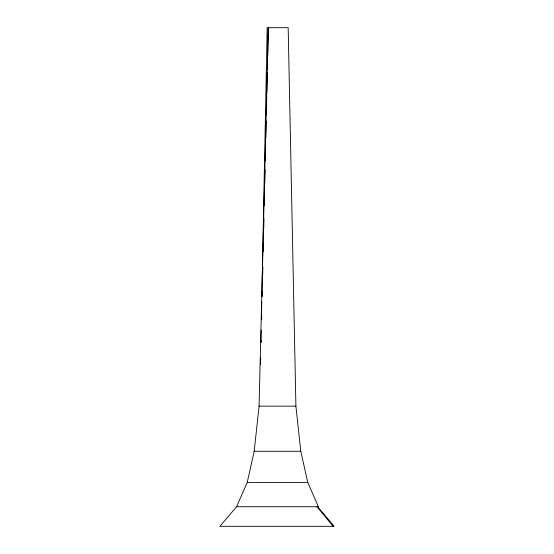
<?xml version="1.0" encoding="UTF-8"?>
<svg xmlns="http://www.w3.org/2000/svg" width="554" height="554" viewBox="0 0 554 554"><rect width="100%" height="100%" fill="white"/><g stroke="black" fill="none" stroke-linecap="round" stroke-linejoin="round"><path stroke-width="0.83" d="M260.525 364.671L260.664 357.759M260.969 342.206L261.204 330.108M261.412 319.741L261.772 301.598M261.869 296.411L267.173 27.7L288.17 27.7L295.905 406.144L300.794 451.281L307.761 482.472L318.391 506.737L236.586 506.737L219.883 526.3L334.117 526.3L317.698 506.737M261.163 342.206L261.204 340.481M261.675 319.741L261.772 315.42M262.208 296.411L262.326 291.231M262.714 273.946L262.873 267.035M263.226 251.481L263.427 242.846M263.759 228.158L263.974 218.65M264.272 205.693L264.528 194.461M264.784 183.229L265.096 169.399M265.297 160.764L265.65 145.21M265.823 137.434L266.197 121.014M266.336 114.969L266.751 96.825M266.848 92.504L267.305 72.629M267.381 69.174L268.323 27.7L259.078 406.144L254.182 451.281L247.222 482.472L236.586 506.737M259.078 406.144L295.905 406.144M254.182 451.281L300.794 451.281M247.222 482.472L307.761 482.472M316.999 506.737L333.134 526.3"/></g></svg>
